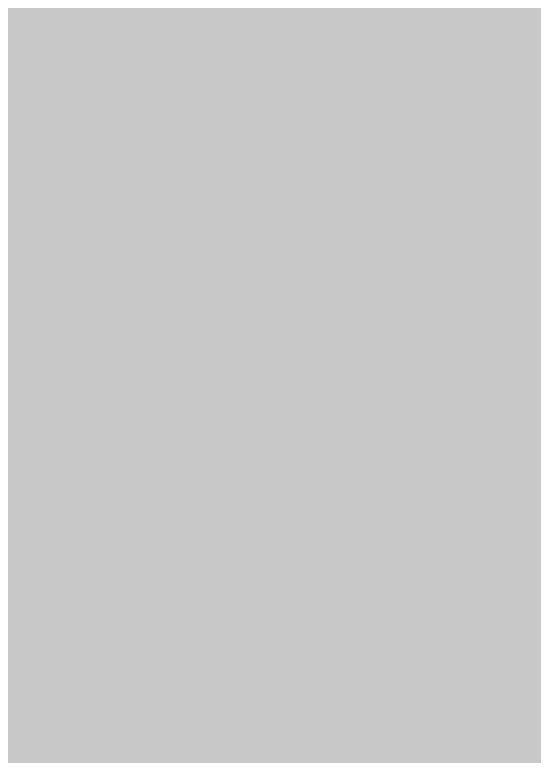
# Model space of a CAD drawing. Header units: inches. Extents: x 22 to 371, y 55 to 284.
# Drawn here: x 68.3442 to 68.6749, y 154.2857 to 154.7577 of the extents above; entities that cross this region are included whole.
import ezdxf

# ---------------------------------------------------------------- set-up
doc = ezdxf.new("R2010")
doc.units = ezdxf.units.IN
for name, color, linetype in [('Bottom Layer', 5, 'Continuous'), ('Bottom Solder', 6, 'Continuous'), ('Drill Drawing', 1, 'Continuous'), ('Layer 1', 16, 'Continuous'), ('Layer 2', 76, 'Continuous'), ('Top Layer', 1, 'Continuous'), ('Top Solder', 216, 'Continuous'), ('Via Holes', 16, 'Continuous')]:
    doc.layers.add(name, color=color, linetype=linetype)

msp = doc.modelspace()

# ---------------------------------------------------------------- hatches: boundary and pattern name
at = {"layer": 'Bottom Layer'}
h = msp.add_hatch(color=5, dxfattribs=at)
edge = h.paths.add_edge_path()
edge.add_arc((68.51111012, 154.4501737), 0.2999994, 0, 360)
at = {"layer": 'Bottom Solder'}
h = msp.add_hatch(color=6, dxfattribs=at)
edge = h.paths.add_edge_path()
edge.add_arc((68.51111012, 154.4501737), 0.4015993999999999, 0, 360)
at = {"layer": 'Layer 1'}
h = msp.add_hatch(color=16, dxfattribs=at)
edge = h.paths.add_edge_path()
edge.add_arc((68.51111012, 154.4501737), 0.2999994, 0, 360)
at = {"layer": 'Layer 2'}
h = msp.add_hatch(color=76, dxfattribs=at)
edge = h.paths.add_edge_path()
edge.add_arc((68.51111012, 154.4501737), 0.2999994, 0, 360)
at = {"layer": 'Top Layer'}
h = msp.add_hatch(color=1, dxfattribs=at)
edge = h.paths.add_edge_path()
edge.add_arc((68.51111012, 154.4501737), 0.2999994, 0, 360)
at = {"layer": 'Top Solder'}
h = msp.add_hatch(color=216, dxfattribs=at)
edge = h.paths.add_edge_path()
edge.add_arc((68.51111012, 154.4501737), 0.4015993999999999, 0, 360)
at = {"layer": 'Via Holes'}
h = msp.add_hatch(color=7, dxfattribs=at)
edge = h.paths.add_edge_path()
edge.add_arc((68.51111012, 154.4501737), 0.1499997, 0, 360)

# ---------------------------------------------------------------- linework, layer by layer
at = {"layer": 'Bottom Layer'}
msp.add_lwpolyline([(68.51111012, 153.35390208, 0.254, 0.254, 0), (68.51111012, 154.4501737, 0.254, 0.254, 0)], format="xyseb", dxfattribs=at)
msp.add_lwpolyline([(68.44761012, 154.4501737, 0.127, 0.127, 1), (68.57461012, 154.4501737, 0.127, 0.127, 1)], format="xyseb", close=True, dxfattribs=at)
at = {"layer": 'Drill Drawing'}
for points in [[(68.25711012, 154.7041737, 0.0508, 0.0508, 0), (68.51111012, 154.5771737, 0.0508, 0.0508, 0)], [(68.25711012, 154.7041737, 0.0508, 0.0508, 0), (68.38411011999999, 154.4501737, 0.0508, 0.0508, 0)], [(68.51111012, 154.5771737, 0.0508, 0.0508, 0), (68.76511012, 154.7041737, 0.0508, 0.0508, 0)], [(68.63811012, 154.4501737, 0.0508, 0.0508, 0), (68.76511012, 154.7041737, 0.0508, 0.0508, 0)], [(68.25711012, 154.1961737, 0.0508, 0.0508, 0), (68.38411011999999, 154.4501737, 0.0508, 0.0508, 0)], [(68.63811012, 154.4501737, 0.0508, 0.0508, 0), (68.76511012, 154.1961737, 0.0508, 0.0508, 0)], [(68.25711012, 154.1961737, 0.0508, 0.0508, 0), (68.51111012, 154.3231737, 0.0508, 0.0508, 0)], [(68.51111012, 154.3231737, 0.0508, 0.0508, 0), (68.76511012, 154.1961737, 0.0508, 0.0508, 0)]]:
    msp.add_lwpolyline(points, format="xyseb", dxfattribs=at)
for points in [[(68.49841012, 154.5771737, 0.0254, 0.0254, 1), (68.52381012, 154.5771737, 0.0254, 0.0254, 1)], [(68.49841012, 154.5771737, 0.0254, 0.0254, 1), (68.52381012, 154.5771737, 0.0254, 0.0254, 1)], [(68.37141012000001, 154.4501737, 0.0254, 0.0254, 1), (68.39681012, 154.4501737, 0.0254, 0.0254, 1)], [(68.37141012000001, 154.4501737, 0.0254, 0.0254, 1), (68.39681012, 154.4501737, 0.0254, 0.0254, 1)], [(68.62541012, 154.4501737, 0.0254, 0.0254, 1), (68.65081011999999, 154.4501737, 0.0254, 0.0254, 1)], [(68.62541012, 154.4501737, 0.0254, 0.0254, 1), (68.65081011999999, 154.4501737, 0.0254, 0.0254, 1)], [(68.49841012, 154.3231737, 0.0254, 0.0254, 1), (68.52381012, 154.3231737, 0.0254, 0.0254, 1)], [(68.49841012, 154.3231737, 0.0254, 0.0254, 1), (68.52381012, 154.3231737, 0.0254, 0.0254, 1)]]:
    msp.add_lwpolyline(points, format="xyseb", close=True, dxfattribs=at)
at = {"layer": 'Top Layer'}
for points in [[(68.51004585999999, 154.45123796, 0.254, 0.254, 0), (68.51004585999999, 156.14396254, 0.254, 0.254, 0)], [(68.51004585999999, 154.45123796, 0.254, 0.254, 0), (68.51111012, 154.4501737, 0.254, 0.254, 0)]]:
    msp.add_lwpolyline(points, format="xyseb", dxfattribs=at)
for points in [[(68.44654586, 154.45123796, 0.127, 0.127, 1), (68.57354586, 154.45123796, 0.127, 0.127, 1)], [(68.44654586, 154.45123796, 0.127, 0.127, 1), (68.57354586, 154.45123796, 0.127, 0.127, 1)], [(68.44761012, 154.4501737, 0.127, 0.127, 1), (68.57461012, 154.4501737, 0.127, 0.127, 1)]]:
    msp.add_lwpolyline(points, format="xyseb", close=True, dxfattribs=at)

doc.saveas('drawing.dxf')
